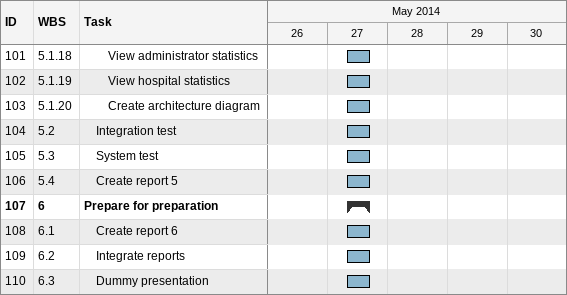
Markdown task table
| ID | WBS | Task | Start | Finish |
|---|---|---|---|---|
| 101 | 5.1.18 | View administrator statistics | 2014-05-27 | 2014-05-27 |
| 102 | 5.1.19 | View hospital statistics | 2014-05-27 | 2014-05-27 |
| 103 | 5.1.20 | Create architecture diagram | 2014-05-27 | 2014-05-27 |
| 104 | 5.2 | Integration test | 2014-05-27 | 2014-05-27 |
| 105 | 5.3 | System test | 2014-05-27 | 2014-05-27 |
| 106 | 5.4 | Create report 5 | 2014-05-27 | 2014-05-27 |
| 107 | 6 | **Prepare for preparation** | 2014-05-27 | 2014-05-27 |
| 108 | 6.1 | Create report 6 | 2014-05-27 | 2014-05-27 |
| 109 | 6.2 | Integrate reports | 2014-05-27 | 2014-05-27 |
| 110 | 6.3 | Dummy presentation | 2014-05-27 | 2014-05-27 |
